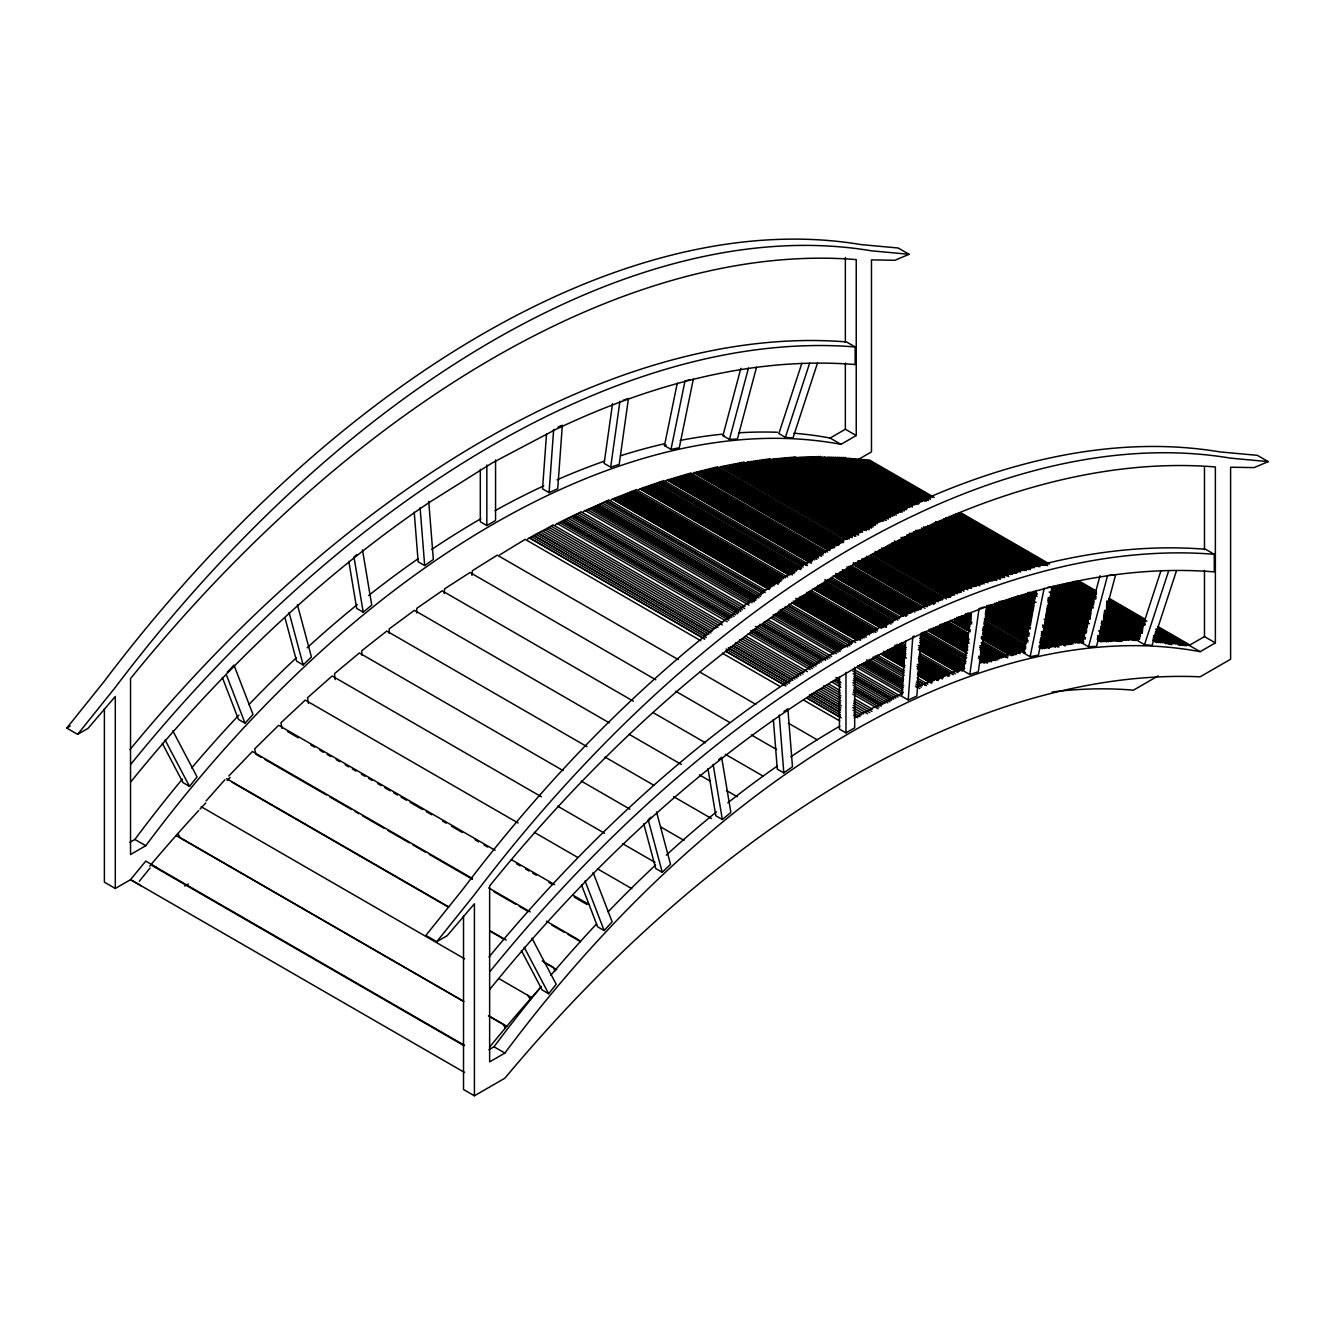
<?xml version="1.0" encoding="UTF-8"?>
<svg xmlns="http://www.w3.org/2000/svg" width="1335" height="1335" viewBox="0 0 1335 1335"><rect width="100%" height="100%" fill="white"/><g stroke="black" fill="none" stroke-linecap="round" stroke-linejoin="round"><path stroke-width="1.5" d="M546.532 433.792L542.544 488.877L549.069 492.648L557.73 488.727L562.335 425.264L558.013 427.1M549.069 492.648L553.658 429.403M905.664 641.134L901.659 696.219L908.201 699.991L916.845 696.069L921.434 632.907M908.201 699.991L912.79 636.745L914.175 636.011M612.531 403.671L604.138 463.395L610.679 467.167L619.19 464.413L628.435 398.514L623.328 400.166M610.679 467.167L619.924 401.268M971.363 613.082L963.269 670.737L969.794 674.509L978.305 671.755L987.566 605.856M969.794 674.509L979.056 608.61L984.162 606.958M693.349 379.023L679.281 447.792L671.004 449.378L664.48 445.606L677.279 383.112M671.004 449.378L685.039 380.825M1052.481 586.365L1038.413 655.135L1030.136 656.72L1023.611 652.948L1036.394 590.454M1030.136 656.72L1044.17 588.168M224.948 779.69L206.091 800.95M756.528 367.259L737.404 438.998L729.444 439.415L722.919 435.644L740.875 368.293M729.444 439.415L748.468 368.093M1115.659 574.601L1096.519 646.34L1088.576 646.757L1082.051 642.986L1100.007 575.635M1088.576 646.757L1107.599 575.435M817.42 363.287L792.94 438.047L785.38 437.313L778.856 433.558L801.851 363.287M785.38 437.313L809.661 363.153M1176.535 570.629L1152.055 645.389L1144.512 644.655L1137.971 640.883L1160.983 570.629M1144.512 644.655L1168.793 570.496M499.724 554.893L525.172 539.34L700.792 640.733M527.625 539.223L529.161 537.655L704.129 638.664M531.964 536.904L533.516 535.318L706.682 635.293M536.32 534.584L537.871 532.999L711.021 632.974M540.675 532.248L542.21 530.679L713.574 629.603M542.844 531.096L544.396 529.511L715.744 628.435M545.014 529.928L546.566 528.343L717.93 627.283M547.2 528.76L548.735 527.192L718.914 625.498M549.369 527.609L550.921 526.023L722.268 624.947M551.539 526.441L553.091 524.855L722.635 622.744M555.477 524.889L557.045 523.37L727.208 621.726M557.646 523.837L559.215 522.302L728.777 620.191M559.816 522.769L561.384 521.251L729.144 618.105M566.324 519.599L567.909 518.063L735.652 614.918M568.51 518.531L570.078 517.012L737.821 613.866M570.679 517.479L572.248 515.961L738.188 611.764M577.187 514.292L578.756 512.773L744.696 608.576M579.357 513.241L580.925 511.722L745.063 606.49M583.261 511.889L584.847 510.421L748.985 605.189M585.431 510.938L587.016 509.469L749.352 603.203M587.584 509.97L589.169 508.518L752.089 602.752M589.753 509.019L591.338 507.567L753.674 601.284M600.55 504.246L602.152 502.794L761.451 594.943M602.719 503.295L604.304 501.843L763.036 593.474M604.872 502.344L606.474 500.892L765.205 592.523M610.913 500.241L612.515 498.839L769.444 589.436M638.397 489.978L640.016 488.643L789.736 575.068M657.604 483.32L659.223 481.985L803.52 565.306M139.324 881.234L150.137 867.95M665.664 481.101L667.3 479.832L811.597 563.153M162.286 743.278L182.995 782.61L189.52 786.382L197.079 776.937L172.799 730.812M521.418 950.62L542.127 989.953L548.652 993.724L556.211 984.279L531.914 938.155M104.397 708.752L104.397 882.168L115.294 888.459L115.294 696.453L88.077 728.326L77.63 734.35L66.75 728.076L104.397 681.117A985.58 569.027 -60 0 1 860.591 244.539L898.238 248.01L909.118 254.301L894.934 260.275L871.471 259.874L871.471 451.881L857.921 459.691M77.63 734.35L115.294 687.392A985.58 569.027 -60 0 1 871.471 250.813L909.118 254.301M1268.25 461.643L1257.37 455.352L1219.706 451.881A985.58 569.027 -60 0 0 463.529 888.442L425.882 935.418L436.762 941.692L474.409 894.734A985.58 569.027 -60 0 1 1230.603 458.155L1268.25 461.643L1254.066 467.6L1230.603 467.217L1230.603 659.223L1200.132 676.812A1038.029 599.315 -60 0 0 504.88 1078.196L474.409 1095.801L463.529 1089.51L463.529 916.094M692.665 473.625L694.3 472.44L829.586 550.537M719.365 467.584L721.017 466.466L847.274 539.357M733.833 464.73L735.485 463.612L858.138 534.434M222.328 677.462L238.514 719.465L245.039 723.236L252.999 714.475L233.975 665.114L227.25 672.173M581.459 884.805L597.646 926.807L604.171 930.578L612.131 921.817L593.107 872.456M745.714 462.978L747.366 461.927L866.415 530.663M749.786 462.377L751.438 461.326L868.684 529.027M228.769 776.036L252.432 751.488L472.49 878.53M771.68 459.791L773.332 458.823L881.551 521.301M773.683 459.607L775.335 458.639L883.57 521.117M789.736 458.139L791.388 457.171L892.397 515.494M797.195 458.055L798.864 457.171L896.269 513.408M285.139 618.389L296.604 661.175L303.145 664.947L311.422 656.987L297.388 604.638M643.754 823.778L655.735 868.518L662.26 872.289L670.537 864.329L656.52 811.964M822.26 457.772L823.912 456.954L910.487 506.95M835.793 458.072L837.445 457.254L918.614 504.113M837.712 458.105L839.365 457.288L918.73 503.111M841.584 458.189L843.236 457.371L920.8 502.16M650.963 817.17L648.193 819.773L662.26 872.289M846.807 458.923L848.459 458.189L922.402 500.892M852.481 459.39L854.116 458.656L926.607 500.308M854.367 459.54L856.019 458.806L928.492 500.475M348.819 561.367L356.695 608.41L363.22 612.181L371.747 605.122L362.486 549.886M707.951 768.71L715.827 815.752L722.352 819.523L730.862 812.464L721.618 757.229L718.781 759.582M356.812 554.609L353.975 556.962L363.22 612.181M414.217 512.173L418.155 561.768L424.68 565.539L433.341 559.465L428.735 501.459M773.349 719.515L777.287 769.11L783.812 772.882L792.473 766.791L787.867 708.802M783.962 711.555L787.133 709.252M480.316 469.303L480.316 521.768L486.841 525.539L495.552 520.517L495.552 459.974M839.448 676.645L839.448 729.11L845.973 732.882L854.684 727.859L854.684 667.316M66.75 728.076L70.238 726.056M129.795 842.385L134.868 839.448A889.577 513.608 -60 0 1 182.344 779.089M793.924 433.224A889.577 513.608 -60 0 1 830.12 438.047L845.355 429.253L856.236 435.544L856.236 259.607A1035.409 597.796 -60 0 0 130.53 678.597L130.53 854.517L145.765 845.722A889.577 513.608 -60 0 1 841 444.338L856.236 435.544M115.294 888.459L130.53 879.665L145.765 861.108L156.646 867.4M184.714 886.056L188.318 883.987M436.762 941.692L447.208 935.668L474.409 903.795L474.409 1095.801M488.927 1049.71L494 1046.79A889.577 513.608 -60 0 1 541.459 986.415M1153.056 640.566A889.577 513.608 -60 0 1 1189.235 645.389L1204.47 636.595L1215.367 642.886L1215.367 466.95A1035.409 597.796 -60 0 0 489.645 885.939L489.645 1061.859L504.88 1053.065A889.577 513.608 -60 0 1 1200.132 651.68L1215.367 642.886M1158.196 675.877L1133.432 690.178A858.989 495.936 -60 0 0 1052.08 692.014M558.681 427.117L562.302 425.565M664.48 445.606L666.198 445.122M1023.611 652.948L1025.33 652.448M686.707 380.475L690.028 379.741M1047.491 587.45L1050.829 586.733M722.919 435.644L724.021 435.46M1082.051 642.986L1083.152 642.803M1109.602 575.235L1113.64 574.818M825.08 456.987L912.422 506.983M864.713 459.524L930.395 497.071M866.599 459.674L932.297 497.237M141.393 885.939L130.53 879.665L464.547 1072.472M130.747 781.909A1035.409 597.796 -60 0 1 429.102 502.544L492.281 462.895L555.477 429.57A1035.409 597.796 -60 0 1 855.151 364.538L855.151 346.95L846.44 341.927A1035.409 597.796 -60 0 0 129.912 749.653M489.878 989.252A1035.409 597.796 -60 0 1 1214.266 571.881L1214.266 554.292L1205.572 549.269A1035.409 597.796 -60 0 0 489.044 956.978M934.183 497.388L869.252 459.891L867.6 460.625L928.926 496.036M961.233 513.007L1049.627 564.038M1078.48 580.692L1096.519 591.105M1109.151 598.397L1145.213 619.223M1157.846 626.515L1190.319 645.256M830.12 438.047L841 444.338M1189.235 645.389L1200.132 651.68M959.348 512.857L1047.725 563.887M1080.199 582.627L1096.435 591.989M1109.051 599.281L1146.932 621.159M1157.762 627.4L1188.417 645.105M959.598 513.741L972.214 521.034M975.818 523.12L979.439 525.189M984.846 528.326L988.451 530.395M992.055 532.481L995.66 534.567M1001.083 537.688L1020.925 549.152M1026.331 552.273L1046.173 563.72M1078.647 582.477L1093.065 590.804M1114.708 603.303L1127.341 610.596M1130.945 612.665L1136.352 615.802M1139.973 617.871L1143.578 619.957M1165.221 632.456L1177.837 639.749M1181.458 641.835L1185.063 643.921M959.264 513.741L1047.641 564.772M1076.511 581.426L1096.352 592.89M1108.968 600.166L1145.046 621.009M1157.679 628.284L1186.531 644.955M867.516 461.51L928.843 496.92M961.3 515.66L977.537 525.039M981.142 527.125L984.763 529.211M990.169 532.331L993.774 534.417M997.378 536.503L1000.983 538.572M1006.406 541.71L1019.022 548.985M1022.643 551.071L1026.248 553.157M1031.655 556.278L1044.287 563.57M1078.547 583.362L1096.586 593.775M1109.218 601.067L1114.625 604.188M1120.032 607.308L1132.664 614.601M1136.269 616.687L1141.675 619.807M1161.517 631.255L1165.138 633.341M1170.545 636.461L1183.177 643.754M863.578 459.424L930.311 497.955M957.379 513.574L1047.558 565.656M1074.608 581.276L1096.252 593.775M1108.884 601.067L1144.963 621.893M1157.595 629.169L1186.448 645.84M863.812 460.325L867.433 462.394M872.84 465.531L930.562 498.856M961.217 516.562L982.86 529.044M986.482 531.13L999.097 538.422M1002.702 540.508L1006.323 542.594M1011.73 545.715L1015.334 547.801M1020.741 550.921L1024.346 553.007M1027.967 555.093L1031.571 557.162M1036.978 560.299L1044.187 564.455M1076.661 583.195L1085.689 588.418M1089.293 590.487L1094.7 593.624M1109.135 601.952L1137.987 618.606M1156.027 629.019L1163.236 633.19M1166.857 635.276L1170.461 637.362M1175.868 640.483L1183.077 644.638M861.692 459.273L930.228 498.856M957.278 514.476L1045.672 565.489M1074.525 582.16L1096.168 594.659M1106.999 600.9L1144.879 622.777M1157.495 630.07L1184.562 645.689M861.926 460.158L865.531 462.244M869.135 464.33L872.756 466.416M878.163 469.536L928.659 498.689M955.726 514.309L979.172 527.859M982.777 529.945L988.184 533.065M991.805 535.151L1004.421 542.427M1008.025 544.513L1011.646 546.599M1017.053 549.72L1020.658 551.806M1026.064 554.926L1029.685 557.012M1033.29 559.098L1036.895 561.184M1076.577 584.096L1094.617 594.509M1107.232 601.785L1143.311 622.627M1155.943 629.903L1168.559 637.195M1172.18 639.281L1175.785 641.367M859.79 459.123L928.342 498.689M955.393 514.309L1043.77 565.339M1072.639 582.01L1094.283 594.509M1106.915 601.785L1144.796 623.662M1157.412 630.954L1182.66 645.523M867.249 464.18L870.854 466.265M874.475 468.335L878.08 470.421M883.486 473.541L924.971 497.504M955.643 515.21L984.496 531.864M988.1 533.95L993.524 537.07M997.128 539.156L1009.744 546.449M1013.365 548.535L1016.97 550.604M1022.376 553.741L1025.981 555.811M1031.388 558.948L1035.009 561.017M1038.613 563.103L1042.218 565.189M1072.889 582.894L1092.731 594.342M1107.149 602.686L1145.029 624.546M1157.662 631.839L1173.899 641.217M1177.503 643.286L1181.108 645.372M857.904 458.973L928.259 499.574M955.309 515.193L1041.884 565.189M1072.556 582.894L1096.002 596.428M1106.815 602.686L1144.696 624.546M1157.328 631.839L1180.774 645.372M953.424 515.043L1040.332 565.039M1070.653 582.744L1095.918 597.312M1106.732 603.57L1144.612 625.431M1155.442 631.689L1179.222 645.222M953.323 515.927L1039.915 565.923M1070.57 583.629L1095.835 598.197M1106.648 604.455L1142.727 625.281M1155.359 632.573L1175.518 644.021M926.19 501.192L852.231 458.506L850.595 459.24L872.239 471.739M951.772 515.777L1039.832 566.808M1068.684 583.462L1095.735 599.081M1106.565 605.339L1142.643 626.165M1155.259 633.457L1173.298 643.87M924.621 501.042L850.345 458.339L848.693 459.073L852.297 461.159M951.354 516.662L1038.263 566.657M1066.798 583.312L1093.849 598.931M1106.481 606.223L1142.877 627.049M1155.176 634.342L1171.746 643.72M875.843 473.808L879.448 475.894M884.855 479.015L897.487 486.307M901.092 488.393L904.696 490.479M910.103 493.6L913.724 495.686M917.329 497.771L922.735 500.892M951.605 517.546L1036.377 566.491M1074.258 588.368L1077.862 590.454M1081.467 592.54L1085.071 594.609M1108.517 608.159L1142.793 627.934M1155.426 635.226L1171.663 644.605M949.469 516.511L1036.043 566.491M1066.715 584.196L1093.765 599.815M1106.398 607.108L1142.46 627.934M1155.092 635.226L1171.329 644.605M855.919 463.245L877.562 475.744M881.167 477.83L902.81 490.329M906.415 492.398L910.019 494.484M915.443 497.605L919.047 499.69M956.928 521.568L1032.673 565.306M1070.553 587.166L1074.174 589.252M1079.581 592.373L1083.186 594.459M1086.79 596.545L1090.395 598.631M1112.038 611.13L1115.659 613.199M1121.066 616.336L1140.908 627.784M1155.342 636.111L1169.76 644.455M920.916 501.159L845.172 457.421L843.52 458.239L866.966 471.772M949.786 517.813L1034.558 566.758M1065.23 584.463L1094.083 601.134M1106.715 608.426L1142.793 629.252M1153.607 635.493L1168.042 643.82M947.85 517.78L1034.425 567.759M1063.294 584.43L1093.949 602.135M1106.582 609.428L1142.66 630.254M1153.473 636.495L1166.106 643.787M870.57 473.858L892.214 486.357M895.818 488.426L917.462 500.925M948.134 518.631L1032.906 567.575M1065.38 586.315L1072.589 590.487M1076.194 592.573L1081.617 595.694M1085.222 597.78L1088.826 599.866M1110.47 612.364L1139.322 629.019M1153.757 637.346L1162.785 642.552M918.864 502.11L841.3 457.338L839.648 458.155L846.857 462.311M945.914 517.73L1032.506 567.725M1061.358 584.38L1093.832 603.136M1106.448 610.412L1142.526 631.255M1153.357 637.496L1162.368 642.702M843.386 459.223L848.793 462.361M852.398 464.43L919.147 502.961M948 519.632L964.237 529.01M967.842 531.08L971.446 533.166M976.87 536.286L989.485 543.579M993.09 545.665L1030.97 567.542M1061.642 585.247L1092.297 602.936M1106.732 611.28L1119.364 618.556M1122.969 620.642L1128.375 623.779M1131.98 625.848L1135.601 627.934M1157.245 640.433L1160.849 642.519M945.797 518.731L1030.57 567.675M1061.225 585.381L1093.699 604.121M1104.529 610.379L1142.41 632.239M1153.223 638.497L1160.432 642.652M850.478 464.396L854.083 466.482M859.49 469.603L872.122 476.895M875.727 478.981L879.331 481.051M884.738 484.188L917.212 502.928M947.867 520.633L985.747 542.494M989.368 544.58L1011.012 557.079M1014.617 559.165L1018.221 561.251M1023.628 564.371L1030.854 568.543M1063.311 587.283L1092.18 603.937M1104.796 611.23L1140.874 632.056M943.862 518.698L1030.436 568.677M1059.306 585.347L1093.565 605.122M1104.395 611.38L1142.276 633.241M1153.09 639.498L1158.513 642.619M839.515 459.14L868.384 475.811M871.989 477.897L893.632 490.396M897.237 492.465L900.841 494.551M906.265 497.671L917.078 503.929M945.948 520.583L1028.918 568.493M1061.375 587.233L1083.035 599.732M1086.64 601.818L1090.244 603.904M1111.888 616.403L1140.741 633.057M916.678 504.063L835.51 457.204L833.858 458.022L848.276 466.349M943.728 519.699L1030.32 569.678M1057.37 585.297L1091.646 605.089M1104.262 612.381L1140.34 633.207M1152.973 640.5L1156.577 642.569M839.398 460.141L915.142 503.879M944.012 520.55L965.656 533.049M969.26 535.135L972.865 537.204M978.288 540.341L1014.35 561.167M1017.971 563.236L1026.982 568.443M1059.456 587.2L1091.913 605.94M1108.15 615.318L1129.794 627.817M1133.398 629.886L1137.019 631.972M914.742 504.029L833.574 457.171L831.922 457.972L895.051 494.434M943.611 520.683L1028.384 569.644M1057.237 586.299L1093.315 607.125M1104.145 613.382L1140.207 634.208M851.897 468.435L855.501 470.521M860.908 473.641L880.75 485.106M886.156 488.226L913.223 503.846M945.681 522.586L987.166 546.532M990.787 548.618L1012.431 561.117M1016.035 563.203L1019.64 565.289M1059.322 588.201L1091.796 606.941M1106.214 615.268L1140.491 635.059M914.609 505.03L831.638 457.121L829.986 457.938L835.393 461.059M941.676 520.65L1026.448 569.594M1055.301 586.249L1093.181 608.126M1104.012 614.367L1140.09 635.21M898.655 496.503L904.079 499.64M907.683 501.71L911.288 503.796M941.943 521.501L1024.93 569.411M1055.584 587.116L1059.189 589.202M1062.81 591.271L1066.415 593.357M1071.821 596.478L1084.454 603.77M1088.058 605.856L1091.663 607.942M1106.098 616.269L1140.357 636.061M912.689 504.98L829.702 457.087L828.05 457.888L833.474 461.026M939.74 520.6L1026.315 570.596M1053.382 586.215L1091.262 608.076M1103.878 615.368L1139.957 636.194M840.816 464.18L911.154 504.797M940.024 521.468L950.837 527.709M954.442 529.795L967.074 537.087M970.678 539.173L974.283 541.242M979.706 544.38L999.548 555.827M1004.955 558.948L1024.796 570.412M1053.649 587.066L1089.727 607.892M1109.569 619.357L1131.212 631.856M1134.817 633.925L1138.438 636.011M912.556 505.982L827.783 457.037L826.131 457.855L905.497 503.679M939.606 521.601L1024.396 570.546M1053.248 587.216L1091.129 609.077M1103.761 616.37L1139.823 637.195M837.078 463.095L858.722 475.594M862.327 477.68L882.168 489.144M887.575 492.265L911.037 505.798M939.89 522.469L1013.849 565.156M1017.454 567.241L1022.86 570.362M1053.532 588.067L1091.413 609.945M1104.028 617.221L1138.304 637.012M937.687 521.568L1022.46 570.512M1051.312 587.166L1090.995 610.078M1103.628 617.371L1139.706 638.197M939.757 523.453L954.191 531.797M959.598 534.918L1020.925 570.329M1053.398 589.069L1060.607 593.241M1064.229 595.31L1069.635 598.447M1073.24 600.516L1085.872 607.809M1103.911 618.222L1118.329 626.566M1123.753 629.686L1136.369 636.979M935.752 521.518L1020.524 570.462M1051.196 588.168L1090.879 611.08M1103.494 618.372L1139.573 639.198M825.998 458.856L838.63 466.149M842.235 468.218L908.968 506.749M936.019 522.385L952.255 531.747M955.86 533.833L968.492 541.126M972.097 543.212L977.52 546.332M981.125 548.418L984.729 550.487M990.136 553.625L1000.966 559.866M1006.373 562.986L1019.005 570.279M1053.265 590.07L1089.343 610.896M1103.778 619.223L1116.41 626.515M1120.015 628.601L1132.631 635.894M908.918 507.417L820.541 456.386L818.872 457.288L907.266 508.301M935.985 523.036L1020.758 571.981M1051.413 589.686L1091.096 612.598M1103.728 619.891L1138.004 639.665M906.949 507.484L818.572 456.453L816.903 457.354L860.207 482.352M933.999 523.103L1018.789 572.048M1051.246 590.804L1090.929 613.716M1103.561 620.992L1136.035 639.749M939.74 527.058L959.581 538.506M964.988 541.626L1017.287 571.831M1053.365 592.657L1089.443 613.483M1103.878 621.826L1123.72 633.274M1129.126 636.394L1136.335 640.566M904.98 507.55L816.603 456.537L814.934 457.421L842.001 473.041M933.832 524.221L1016.819 572.131M1051.079 591.906L1090.762 614.818M1101.592 621.075L1134.049 639.815M863.812 484.421L905.297 508.385M935.952 526.09L1015.318 571.897M1053.198 593.775L1073.04 605.222M1076.644 607.308L1089.277 614.601M1101.909 621.893L1134.366 640.633M906.615 509.72L814.617 456.603L812.965 457.488L897.737 506.432M931.863 524.288L1016.653 573.232M1049.11 591.989L1090.595 615.936M1101.425 622.177L1132.08 639.882M847.408 476.161L905.13 509.486M932.18 525.106L973.666 549.069M977.27 551.155L1015.151 573.015M1051.229 593.841L1089.11 615.719M1101.742 623.011L1128.793 638.631M904.646 509.786L812.648 456.67L810.996 457.571L856.085 483.604M931.697 525.406L1014.683 573.299M1050.745 594.142L1090.428 617.054M1101.258 623.295L1130.111 639.949M935.618 528.31L1013.182 573.082M1051.062 594.959L1061.892 601.201M1065.497 603.286L1087.141 615.785M1101.575 624.112L1128.626 639.732M904.479 510.888L810.679 456.737L809.027 457.638L812.631 459.724M929.727 525.473L1012.698 573.383M1050.578 595.243L1090.261 618.155M1102.894 625.447L1128.142 640.032M859.707 485.673L902.994 510.671M931.847 527.342L1011.212 573.166M1050.895 596.061L1088.776 617.938M1101.408 625.231L1126.657 639.799M902.51 510.971L808.71 456.82L807.058 457.705L900.858 511.856M927.758 525.539L1012.531 574.484M1050.411 596.361L1090.094 619.273M1102.727 626.566L1126.173 640.099M818.038 462.844L901.025 510.738M928.075 526.374L944.312 535.736M947.917 537.821L976.769 554.476M982.193 557.613L1011.046 574.267M1050.728 597.179L1088.609 619.056M1101.241 626.332L1124.687 639.882M902.343 512.073L806.74 456.887L805.088 457.772L826.732 470.27M927.591 526.658L1010.562 574.567M1050.245 597.479L1088.125 619.34M1100.758 626.632L1124.203 640.166M929.711 528.527L1009.076 574.334M1050.562 598.297L1057.787 602.452M1061.392 604.538L1088.442 620.158M1101.075 627.45L1106.481 630.571M1110.086 632.656L1122.718 639.949M900.374 512.156L804.771 456.954L803.119 457.838L896.903 512.006M925.622 526.724L1008.592 574.634M1048.275 597.546L1087.958 620.458M1100.591 627.75L1122.234 640.233M830.337 472.356L898.889 511.922M927.742 528.593L981.859 559.832M985.464 561.918L1007.107 574.417M1050.395 599.398L1086.473 620.224M1100.908 628.568L1120.749 640.016M898.405 512.223L802.802 457.021L801.15 457.922L864.279 494.367M923.653 526.791L1008.426 575.735M1048.109 598.647L1087.791 621.559M1100.424 628.852L1122.067 641.351M923.97 527.625L940.207 536.987M943.812 539.073L1008.743 576.57M1050.228 600.516L1086.306 621.342M1100.741 629.669L1104.345 631.755M1107.95 633.841L1120.582 641.134M898.238 513.324L800.833 457.087L799.181 457.988L822.627 471.522M923.486 527.909L1006.457 575.819M1033.524 591.438L1037.128 593.524M1047.942 599.765L1089.427 623.712M1100.257 629.97L1120.098 641.417M867.884 496.453L896.736 513.107M923.803 528.727L1004.971 575.602M1050.061 601.634L1060.891 607.876M1066.298 610.996L1086.139 622.46M1100.574 630.788L1118.613 641.201M921.517 527.976L1004.487 575.886M1033.357 592.54L1036.961 594.626M1047.775 600.883L1087.458 623.795M1100.09 631.071L1118.129 641.484M826.231 473.608L846.073 485.072M849.677 487.142L892.965 512.139M923.636 529.845L984.963 565.256M990.37 568.376L1003.002 575.669M1049.894 602.736L1087.775 624.613M1098.605 630.854L1116.627 641.267M896.402 515.126L795.393 456.804L793.741 457.772L892.948 515.06M921.667 529.711L1004.638 577.604M1029.886 592.189L1037.095 596.361M1047.925 602.602L1087.608 625.514M1100.24 632.807L1114.658 641.134M894.4 515.31L793.39 456.987L791.738 457.955L892.748 516.278M919.648 529.895L1002.635 577.788M1027.883 592.373L1035.092 596.528M1049.527 604.872L1087.408 626.732M1100.023 634.025L1112.656 641.317M919.999 530.679L1001.167 577.538M1028.234 593.157L1033.64 596.278M1049.877 605.656L1085.956 626.482M1100.374 634.809L1111.204 641.067M917.646 530.078L1000.616 577.972M1027.683 593.591L1034.892 597.763M1047.524 605.055L1087.207 627.967M1099.823 635.243L1110.653 641.501M917.996 530.863L999.164 577.721M1028.033 594.375L1033.44 597.513M1047.875 605.84L1085.739 627.7M1100.173 636.044L1109.201 641.251M890.395 515.677L789.385 457.354L787.717 458.322L890.528 517.68M915.643 530.262L1000.416 579.206M1025.664 593.775L1034.692 598.981M1047.324 606.274L1085.188 628.151M1097.821 635.427L1108.651 641.684M791.538 459.19L890.745 516.461M917.796 532.081L998.964 578.939M1027.816 595.61L1033.24 598.731M1047.658 607.058L1083.736 627.884M1098.171 636.228L1107.182 641.434M890.195 516.895L787.366 457.538L785.714 458.506L886.724 516.829M915.443 531.48L996.611 578.339M1025.464 595.01L1034.491 600.216M1047.107 607.508L1086.79 630.404M1097.62 636.661L1106.632 641.868M915.793 532.264L996.961 579.123M1024.012 594.742L1033.04 599.949M1047.458 608.293L1083.536 629.119M1097.971 637.446L1105.18 641.618M888.175 517.079L785.364 457.721L783.712 458.689L859.473 502.427M913.44 531.664L996.411 579.574M1023.461 595.193L1036.093 602.469M1046.907 608.727L1086.59 631.639M1097.42 637.88L1102.827 641M915.593 533.483L996.761 580.358M1023.811 595.977L1032.823 601.184M1052.664 612.631L1083.336 630.337M1097.771 638.664L1103.177 641.801M887.975 518.314L783.361 457.905L781.709 458.873L884.521 518.23M913.223 532.882L994.408 579.757M1021.459 595.377L1034.091 602.652M1046.707 609.945L1086.39 632.857M1097.22 639.115L1100.824 641.184M863.078 504.513L888.326 519.098M913.574 533.666L994.742 580.541M1027.216 599.281L1032.622 602.402M1047.057 610.729L1084.938 632.606M1097.57 639.899L1101.175 641.985M885.973 518.497L781.359 458.089L779.69 459.056L824.796 485.089M911.221 533.065L992.389 579.941M1021.258 596.595L1033.874 603.887M1046.506 611.18L1084.387 633.04M913.374 534.901L990.937 579.674M1021.609 597.379L1032.422 603.637M1046.857 611.964L1084.738 633.825M885.772 519.716L779.356 458.272L777.688 459.24L882.302 519.649M909.218 533.249L992.189 581.159M1017.437 595.744L1033.674 605.105M1046.306 612.398L1084.187 634.275M828.401 487.175L886.123 520.5M911.371 535.085L988.935 579.857M1019.59 597.563L1034.024 605.89M1046.657 613.182L1084.537 635.059M883.77 519.899L777.337 458.456L775.685 459.424L882.101 520.867M909.018 534.484L990.186 581.342M1017.237 596.962L1033.474 606.34M1046.106 613.616L1083.987 635.493M911.171 536.303L988.734 581.092M1017.587 597.746L1033.824 607.125M1046.456 614.417L1084.337 636.278M907.016 534.667L988.184 581.526M1015.234 597.145L1033.273 607.558M1045.906 614.851L1085.589 637.763M909.168 536.486L954.258 562.519M957.862 564.605L986.732 581.276M1017.387 598.981L1033.624 608.343M1048.058 616.67L1084.12 637.513M906.815 535.886L987.983 582.744M1013.232 597.329L1033.073 608.777M1045.706 616.069L1085.388 638.981M775.485 460.658L880.099 521.051M908.968 537.721L986.515 582.494M1015.384 599.165L1033.423 609.578M1047.858 617.905L1083.92 638.731M879.815 522.202L769.794 458.673L768.126 459.724L876.361 522.202M905.063 536.77L984.429 582.594M1011.496 598.214L1033.14 610.712M1045.772 618.005L1083.636 639.882M877.779 522.486L767.758 458.973L766.09 460.008L876.127 523.537M903.027 537.07L984.195 583.929M1009.46 598.514L1032.906 612.047M1045.522 619.34L1083.403 641.217M905.213 538.856L980.975 582.594M1011.646 600.299L1031.488 611.764M1044.103 619.056L1083.786 641.968M877.546 523.837L765.706 459.257L764.054 460.308L874.091 523.837M900.991 537.371L982.159 584.229M1009.227 599.849L1032.673 613.382M1045.288 620.675L1083.169 642.552M903.178 539.156L980.741 583.946M1007.791 599.565L1031.254 613.099M1045.672 621.426L1083.553 643.303M875.51 524.121L763.67 459.557L762.018 460.608L873.858 525.172M902.56 539.74L980.124 584.53M1007.174 600.149L1032.439 614.734M1045.055 622.01L1081.133 642.853M901.142 539.457L978.705 584.229M1009.36 601.935L1031.021 614.434M1045.438 622.761L1079.715 642.552M875.276 525.456L761.634 459.857L759.982 460.909L871.805 525.473M900.524 540.041L979.89 585.865M1005.138 600.45L1032.205 616.069M1044.821 623.362L1079.097 643.136M900.908 540.792L978.472 585.564M1005.522 601.201L1028.968 614.734M1045.205 624.096L1077.679 642.853M873.24 525.756L759.598 460.158L757.946 461.192L871.571 526.808M898.488 540.341L976.052 585.114M1003.102 600.733L1031.972 617.404M1044.587 624.697L1075.259 642.402M898.872 541.092L976.436 585.865M1003.486 601.484L1030.537 617.104M1044.971 625.447L1075.643 643.136M873.007 527.091L757.562 460.442L755.91 461.493L871.338 528.143M898.255 541.676L975.818 586.449M1001.066 601.034L1031.738 618.739M1042.552 624.98L1073.223 642.686M898.639 542.427L972.581 585.114M1003.253 602.819L1030.303 618.439M1042.935 625.731L1071.788 642.402M870.954 527.392L755.527 460.742L753.858 461.793L869.302 528.443M894.417 540.925L973.782 586.749M999.031 601.334L1031.488 620.074M1044.12 627.367L1072.99 644.021M896.603 542.728L972.347 586.466M1001.217 603.12L1030.069 619.79M1042.702 627.066L1071.554 643.737M868.918 527.692L753.474 461.042L751.822 462.077L869.068 529.778M894.183 542.26L971.73 587.05M998.797 602.669L1031.254 621.409M1043.887 628.702L1070.937 644.321M896.369 544.063L970.311 586.749M1000.983 604.455L1029.836 621.125M1044.27 629.452L1069.519 644.037M892.13 542.561L971.496 588.385M996.761 602.969L1031.021 622.744M1043.653 630.037L1068.901 644.621M894.316 544.346L970.078 588.084M997.145 603.72L1029.602 622.46M1044.037 630.788L1067.483 644.321M866.649 529.327L749.402 461.626L747.75 462.678L864.997 530.362M891.897 543.896L967.658 587.634M994.709 603.253L1030.787 624.079M1043.419 631.372L1066.865 644.922M751.588 463.429L865.23 529.027M894.083 545.698L968.042 588.385M995.092 604.004L1029.368 623.795M1043.803 632.122L1065.447 644.621M889.861 544.196L967.424 588.969M994.475 604.588L1030.553 625.431M1041.383 631.672L1064.829 645.205M890.245 544.947L967.808 589.72M994.859 605.339L1029.135 625.13M1041.767 632.423L1065.213 645.956M862.794 530.713L743.745 461.977L742.093 463.095L861.142 531.831M888.059 545.297L963.803 589.035M990.87 604.655L1030.553 627.567M1041.367 633.808L1061.208 645.272M862.543 532.164L741.693 462.394L740.041 463.512L859.089 532.248M887.792 546.749L963.553 590.487M988.801 605.055L1030.286 629.019M1041.116 635.26L1059.139 645.673M886.407 546.415L963.97 591.188M991.021 606.808L1027.099 627.634M1041.517 635.977L1057.754 645.339M860.474 532.565L739.623 462.794L737.971 463.912L858.822 533.683M885.722 547.15L961.484 590.888M986.732 605.473L1028.217 629.419M1042.652 637.746L1058.889 647.125M887.942 548.902L960.099 590.554M988.951 607.225L1025.03 628.051M1041.267 637.429L1057.487 646.791M858.405 532.982L737.554 463.212L735.902 464.33L858.555 535.135M883.653 547.55L961.217 592.339M986.465 606.924L1027.95 630.871M1040.582 638.163L1055.017 646.49M884.07 548.268L959.832 592.006M986.882 607.625L1026.565 630.537M1041 638.864L1055.434 647.208M881.584 547.967L959.147 592.74M986.198 608.36L1029.502 633.357M1040.315 639.615L1052.948 646.891M883.803 549.72L957.762 592.423M986.615 609.077L1026.298 631.989M1040.733 640.316L1051.563 646.574M856.069 534.834L733.416 464.013L731.764 465.147L854.417 535.952M881.317 549.419L957.078 593.157M985.948 609.811L1029.235 634.809M1040.048 641.05L1050.879 647.308M735.635 465.781L854.684 534.501M883.536 551.171L957.495 593.858M986.365 610.529L1027.85 634.475M1040.466 641.768L1049.494 646.974M855.802 536.286L731.346 464.43L729.694 465.548L852.347 536.37M879.248 549.82L955.009 593.558M985.681 611.263L1028.968 636.261M1039.798 642.502L1048.809 647.709M879.665 550.537L953.624 593.224M986.098 611.981L1027.583 635.927M1040.199 643.22L1049.227 648.426M851.93 535.652L729.277 464.83L727.625 465.948L852.08 537.805M878.997 551.272L954.742 595.01M985.414 612.715L1026.899 636.661M1041.333 644.989L1046.74 648.126M879.415 551.989L953.357 594.676M985.831 613.433L1025.514 636.328M1041.751 645.706L1045.355 647.792M851.68 537.104L727.208 465.248L725.556 466.366L848.209 537.171M876.928 551.672L952.689 595.41M985.147 614.167L1026.632 638.113M1039.264 645.406L1044.671 648.526M875.543 551.355L951.288 595.093M985.564 614.868L1027.049 638.831M1039.681 646.123L1043.286 648.193M849.611 537.504L725.139 465.648L723.487 466.766L847.959 538.622M874.859 552.089L950.62 595.827M986.698 616.653L1028.184 640.6M1038.997 646.858L1042.602 648.943M877.078 553.841L951.037 596.545M985.297 616.319L1026.782 640.283M849.344 538.956L723.086 466.065L721.434 467.183L845.889 539.04M874.592 553.541L950.353 597.279M986.432 618.105L1027.917 642.052M876.811 555.293L948.968 596.945M986.849 618.806L1026.532 641.718M872.523 553.942L948.284 597.68M984.362 618.505L1025.847 642.469M872.94 554.659L946.899 597.346M984.779 619.223L1026.265 643.17M843.587 539.624L717.329 466.733L715.677 467.917L843.753 541.86M870.654 555.243L946.398 598.981M984.279 620.858L1025.764 644.805M843.303 541.192L715.243 467.25L713.591 468.435L841.651 542.377M870.353 556.812L942.51 598.464M967.758 613.049L971.363 615.135M983.995 622.41L1025.48 646.374M870.804 557.479L942.961 599.131M984.446 623.095L1025.931 647.041M843.019 542.744L713.14 467.767L711.505 468.969L839.565 542.894M866.465 556.294L942.226 600.032M965.672 613.566L971.079 616.687M983.711 623.979L1025.197 647.926M866.916 556.962L940.858 599.665M985.964 625.698L1025.647 648.61M840.917 543.262L711.054 468.285L709.402 469.486L839.281 544.463M866.165 557.846L940.124 600.55M965.372 615.118L970.795 618.255M985.213 626.582L1024.896 649.494M866.615 558.514L938.772 600.183M965.822 615.802L971.246 618.923M983.862 626.215L1023.544 649.127M838.831 543.796L708.952 468.802L707.316 470.003L837.178 544.98M864.079 558.364L938.038 601.067M963.286 615.635L970.495 619.807M983.127 627.1L1024.612 651.046M864.529 559.048L938.488 601.735M963.736 616.319L970.946 620.475M985.38 628.818L1023.261 650.679M838.53 545.347L706.866 469.319L705.214 470.521L835.093 545.498M861.993 558.881L935.935 601.584M961.2 616.169L972.014 622.41M982.844 628.652L1024.329 652.615M862.427 559.565L934.583 601.217M963.453 617.871L968.86 621.009M983.294 629.336L1022.977 652.248M836.444 545.865L704.763 469.853L703.128 471.038L834.792 547.066M861.692 560.45L935.651 603.136M959.097 616.687L971.73 623.979M982.543 630.22L1020.424 652.081M863.945 562.168L934.3 602.769M959.548 617.354L970.378 623.595M982.994 630.888L1019.072 651.714M834.358 546.382L702.677 470.371L701.025 471.555L832.706 547.584M859.606 560.967L933.566 603.67M957.011 617.204L969.627 624.496M984.062 632.823L1020.14 653.649M858.255 560.6L933.999 604.338M959.264 618.906L968.275 624.129M982.71 632.456L1018.789 653.282M834.058 547.951L700.591 470.888L698.939 472.073L830.62 548.101M857.504 561.484L931.463 604.188M956.711 618.756L969.343 626.048M983.778 634.375L1016.235 653.132M859.757 563.203L930.111 603.82M957.162 619.44L969.794 626.716M982.427 634.008L1016.686 653.8M831.972 548.468L698.489 471.405L696.853 472.59L830.32 549.653M857.22 563.036L929.377 604.705M954.625 619.273L969.06 627.617M983.478 635.944L1015.952 654.684M855.868 562.669L929.828 605.372M955.076 619.957L969.51 628.284M983.928 636.611L1014.6 654.317M829.869 548.985L696.403 471.923L694.751 473.107L828.234 550.17M853.332 562.519L927.274 605.222M954.341 620.842L970.562 630.22M981.392 636.461L1013.866 655.201M855.585 564.238L927.725 605.89M954.792 621.509L969.21 629.836M981.842 637.129L1012.497 654.834M853.032 564.088L926.991 606.774M950.437 620.324L970.278 631.772M981.108 638.013L1011.763 655.719M855.284 565.79L925.639 606.407M950.887 620.992L967.124 630.37M981.559 638.697L1008.609 654.317M827.65 552.056L690.562 472.907L688.927 474.175L824.212 552.273M851.096 565.589L925.055 608.293M948.501 621.826L968.342 633.291M982.777 641.618L1008.025 656.203M825.531 552.69L688.443 473.541L686.807 474.809L822.093 552.907M848.977 566.224L921.133 607.876M946.381 622.46L968.025 634.959M982.46 643.286L1007.708 657.871M849.461 566.858L921.617 608.51M946.865 623.095L966.707 634.542M981.142 642.886L1006.39 657.454M823.411 553.324L686.323 474.175L684.688 475.427L821.776 554.576M846.857 566.858L920.816 609.544M944.262 623.095L967.708 636.628M982.143 644.955L1003.786 657.454M849.143 568.526L919.498 609.144M946.548 624.763L968.192 637.262M982.627 645.589L1002.468 657.054M823.111 554.993L684.221 474.793L682.586 476.061L821.476 556.244M846.557 568.526L918.697 610.178M942.16 623.712L969.21 639.348M980.023 645.589L1001.684 658.088M847.041 569.161L917.379 609.778M944.429 625.397L967.892 638.931M982.31 647.258L1000.349 657.671M820.992 555.61L682.102 475.427L680.466 476.695L817.554 555.844M846.24 570.195L916.594 610.813M940.04 624.346L968.893 641.017M979.723 647.258L999.565 658.722M846.724 570.829L915.259 610.395M942.326 626.015L967.575 640.6M980.207 647.892L998.23 658.305M818.872 556.244L679.982 476.061L678.347 477.329L817.237 557.513M842.318 569.778L914.475 611.447M939.723 626.015L968.593 642.686M981.208 649.978L997.445 659.34M842.802 570.412L914.959 612.064M940.207 626.649L969.06 643.32M979.89 649.561L997.929 659.974M818.555 557.913L677.863 476.695L676.228 477.947L816.92 559.181M842.018 571.447L912.356 612.064M937.604 626.649L966.473 643.303M980.908 651.647L995.326 659.974M842.485 572.081L911.037 611.664M938.088 627.283L966.957 643.937M981.375 652.281L995.81 660.608M816.453 558.547L675.76 477.313L674.125 478.581L814.817 559.816M839.899 572.081L910.236 612.698M935.501 627.283L967.958 646.023M980.591 653.316L993.207 660.608M842.185 573.766L910.72 613.332M935.968 627.917L966.64 645.606M981.075 653.95L991.888 660.191M814.333 559.181L673.641 477.947L672.006 479.215L812.698 560.433M839.582 573.75L908.134 613.332M933.382 627.901L967.658 647.692M980.274 654.984L991.104 661.226M838.263 573.349L906.799 612.915M935.668 629.586L966.323 647.291M980.758 655.618L991.588 661.86M812.214 559.799L671.522 478.581L669.886 479.832L810.579 561.067M835.66 573.349L907.817 615.001M931.263 628.535L967.341 649.361M979.973 656.653L988.985 661.86M837.946 575.018L906.498 614.584M931.747 629.169L967.825 649.995M978.638 656.253L987.666 661.459M811.897 561.468L669.402 479.198L667.767 480.466L810.278 562.736M835.36 575.018L905.697 615.635M929.143 629.169L967.024 651.029M979.656 658.322L986.865 662.494M835.827 575.652L906.181 616.253M931.429 630.838L965.706 650.629M978.338 657.921L987.349 663.128M833.24 575.635L903.578 616.253M928.843 630.838L966.724 652.698M979.339 659.991L984.746 663.128M835.526 577.321L902.26 615.852M929.31 631.472L967.191 653.332M979.823 660.625L983.428 662.711M807.792 563.821L663.495 480.517L661.876 481.852L806.173 565.156M831.238 577.371L899.79 616.937M925.038 631.522L966.523 655.468M807.458 565.606L661.359 481.251L659.74 482.586L802.235 564.855M830.904 579.14L899.456 618.722M922.902 632.256L966.19 657.254M833.224 580.775L898.155 618.272M925.222 633.891L966.707 657.838M828.785 579.891L897.32 619.457M922.568 634.042L965.856 659.023M827.483 579.44L897.838 620.041M921.284 633.591L964.571 658.572M803.186 567.091L657.087 482.736L655.468 484.054L801.567 568.41M824.846 579.574L895.184 620.191M920.432 634.776L966.039 661.392M801.067 567.826L654.951 483.47L653.332 484.805L799.431 569.161M824.513 581.359L893.048 620.925M920.115 636.561L965.205 662.594M825.013 581.96L893.566 621.526M920.616 637.145L965.722 663.178M800.733 569.594L652.815 484.205L651.196 485.539L797.312 569.895M824.179 583.145L892.715 622.711M919.782 638.33L964.871 664.363M826.498 584.78L891.43 622.26M920.282 638.931L963.586 663.912M796.795 569.294L650.679 484.939L649.06 486.274L795.176 570.629M822.043 583.879L890.595 623.445M921.25 641.15L964.538 666.148M822.56 584.463L891.096 624.046M919.965 640.7L963.253 665.698M796.461 571.08L648.56 485.69L646.924 487.008L794.842 572.415M819.907 584.613L888.459 624.196M920.916 642.936L964.204 667.934M820.424 585.214L887.158 623.745M919.631 642.485L964.721 668.518M794.325 571.814L646.424 486.424L644.805 487.759L792.706 573.149M817.771 585.364L886.323 624.93M920.583 644.722L963.887 669.703M818.288 585.948L886.824 625.514M921.1 645.306L962.585 669.252M793.991 573.599L644.288 487.158L642.669 488.493L792.373 574.934M817.454 587.133L885.989 626.716M918.463 645.456L961.751 670.454M819.757 588.768L886.507 627.3M920.766 647.091L962.251 671.038M791.855 574.334L642.152 487.909L640.533 489.227L788.434 574.634M815.318 587.867L883.853 627.45M919.932 648.276L959.615 671.188M815.818 588.468L882.568 626.999M918.63 647.825L958.313 670.737M813.182 588.618L881.717 628.184M919.598 650.062L957.479 671.922M813.683 589.202L880.433 627.734M918.313 649.611L957.996 672.523M787.683 577.004L636.161 489.528L634.559 490.93L784.279 577.354M811.129 590.537L877.863 629.069M901.325 642.602L904.93 644.688M919.364 653.032L955.426 673.858M785.531 577.855L634.025 490.379L632.406 491.764L782.126 578.205M808.977 591.388L877.529 630.954M900.975 644.505L906.382 647.625M919.014 654.918L953.29 674.692M809.527 591.939L876.261 630.47M899.707 644.004L905.13 647.125M919.548 655.468L950.22 673.174M783.378 578.689L631.872 491.213L630.254 492.615L781.776 580.091M806.841 592.239L875.376 631.805M897.02 644.304L906.031 649.511M918.664 656.803L949.335 674.509M809.177 593.825L875.91 632.356M897.571 644.855L904.78 649.027M919.214 657.354L949.869 675.059M781.242 579.54L629.72 492.064L628.117 493.466L779.623 580.942M806.49 594.125L873.223 632.656M894.867 645.155L905.697 651.397M918.313 658.689L948.985 676.394M807.024 594.676L871.972 632.156M897.22 646.741L904.429 650.913M918.864 659.24L947.716 675.894M780.892 581.426L627.567 492.915L625.965 494.317L779.273 582.828M804.337 594.976L871.071 633.508M894.517 647.041L905.347 653.282M919.782 661.626L945.03 676.194M804.871 595.527L869.819 633.007M895.067 647.592L905.898 653.833M918.513 661.125L943.762 675.71M778.739 582.277L625.414 493.766L623.812 495.152L777.137 583.679M802.185 595.811L868.918 634.342M892.381 647.892L904.997 655.168M919.431 663.512L942.877 677.045M802.736 596.361L869.469 634.893M892.915 648.443L905.547 655.719M919.982 664.062L943.428 677.596M778.388 584.163L623.261 494.601L621.659 496.003L774.984 584.53M800.032 596.662L866.782 635.193M890.228 648.727L906.465 658.105M917.278 664.346L942.527 678.931M800.583 597.212L865.514 634.709M890.762 649.277L905.197 657.621M919.631 665.948L941.275 678.447M774.433 583.979L621.125 495.452L619.507 496.854L772.832 585.364M799.698 598.547L866.432 637.079M888.075 649.578L904.312 658.956M916.928 666.248L938.588 678.747M798.43 598.063L865.163 636.595M890.428 651.18L903.044 658.455M917.479 666.799L939.122 679.281M774.1 585.865L618.973 496.303L617.371 497.705L770.679 586.215M795.743 598.364L864.279 637.93M887.725 651.463L903.962 660.842M918.397 669.169L938.238 680.633M798.08 599.949L863.027 637.446M886.473 650.979L904.513 661.392M917.128 668.685L936.97 680.132M771.947 586.716L616.82 497.154L615.218 498.539L770.328 588.101M795.393 600.249L862.126 638.781M883.77 651.28L903.611 662.727M918.046 671.054L934.283 680.433M795.927 600.8L860.875 638.28M884.321 651.83L904.162 663.278M918.597 671.605L933.015 679.949M769.794 587.55L614.667 497.988L613.065 499.39L768.192 588.952M793.24 601.1L859.99 639.632M883.436 653.165L905.08 665.664M917.696 672.957L932.13 681.284M793.791 601.634L860.524 640.166M883.97 653.716L903.812 665.164M918.246 673.491L932.681 681.835M792.89 602.986L857.838 640.466M881.284 654.017L904.729 667.55M917.362 674.842L931.78 683.17M791.638 602.486L856.569 639.982M881.818 654.567L903.461 667.049M917.896 675.393L930.528 682.669M765.556 590.537L608.627 499.924L607.041 501.393L763.97 591.989M789.002 604.071L855.735 642.602M877.395 655.101L904.446 670.721M917.078 678.013L927.892 684.254M788.651 606.073L851.78 642.519M875.226 656.052L904.079 672.723M918.513 681.05L925.739 685.205M789.219 606.574L852.347 643.019M875.793 656.553L902.86 672.189M917.278 680.516L926.306 685.723M785.247 606.49L851.413 644.505M873.073 657.004L904.296 675.21M916.361 682.001L922.335 685.639M784.329 607.976L849.828 645.973M872.706 659.006L903.378 676.712M915.994 683.987L921.417 687.125M760.516 596.428L599.982 503.746L598.397 505.214L758.931 597.896M782.16 608.927L847.675 646.924M869.319 659.423L903.578 679.215M915.643 685.99L919.815 688.576M758.363 597.379L597.813 504.697L596.228 506.165L756.761 598.848M780.007 609.878L844.938 647.375M866.582 659.874L902.66 680.7M780.574 610.395L843.703 646.841M868.952 661.409L903.228 681.2M756.194 598.33L595.66 505.648L594.075 507.116L754.609 599.799M779.64 611.881L842.769 648.326M866.215 661.86L902.293 682.686M778.405 611.347L841.534 647.792M866.799 662.377L902.877 683.203M755.844 600.333L593.491 506.616L591.906 508.068L754.242 601.801M777.487 612.832L840.616 649.277M864.062 662.811L903.745 685.723M778.055 613.332L841.183 649.778M864.629 663.328L902.51 685.189M775.318 613.783L840.249 651.28M861.893 663.779L903.378 687.725M775.885 614.284L839.031 650.746M862.477 664.279L902.16 687.191M773.165 614.734L838.096 652.231M859.74 664.73L903.027 689.711M772.798 616.737L836.511 653.683M857.571 665.681L903.244 692.214M770.645 617.688L833.774 654.133M857.22 667.667L902.31 693.716M768.509 620.024L831.638 656.47M853.282 668.968L900.191 696.036M766.34 621.075L830.07 657.988M852.915 671.071L898.021 697.104M742.527 609.644L576.587 513.841L575.018 515.36L740.958 611.163M764.171 622.143L827.9 659.056M853.165 673.624L895.852 698.155M740.358 610.696L574.417 514.893L572.848 516.411L738.789 612.231M763.804 624.246L825.13 659.64M854 676.311L893.682 699.223M762.602 623.662L825.731 660.107M854.6 676.778L892.481 698.639M759.832 624.263L822.961 660.708M853.632 678.414L891.513 700.274M762.235 625.765L821.759 660.124M854.233 678.881L890.295 699.707M758.263 625.781L821.392 662.227M853.265 680.516L889.944 701.793M755.493 626.382L819.223 663.295M852.898 682.619L887.775 702.861M734.083 616.436L565.723 519.131L564.154 520.65L731.914 617.504M755.126 628.468L817.053 664.346M853.132 685.172L884.988 703.462M731.313 617.037L563.554 520.183L561.985 521.718L729.744 618.556M752.957 629.536L816.086 665.981M835.927 677.446L839.531 679.515M853.966 687.859L882.819 704.513M755.36 631.038L814.884 665.397M854.567 688.309L881.617 703.929M750.787 630.587L813.916 667.049M835.56 679.532L840.967 682.669M853.599 689.961L880.649 705.581M751.388 631.055L812.715 666.465M836.161 679.999L839.765 682.085M854.2 690.412L881.25 706.031M750.42 632.69L812.347 668.568M833.39 680.6L840.599 684.772M853.232 692.047L879.081 707.099M748.251 633.758L810.178 669.619M831.221 681.651L840.833 687.325M852.865 694.15L878.113 708.735M746.098 636.294L807.425 671.689M829.068 684.188L839.882 690.445M854.317 698.772L872.356 709.185M743.912 637.446L804.07 672.239M826.882 685.356L840.149 693.065M853.949 700.975L871.989 711.388M741.743 638.614L803.069 674.025M823.545 685.89L840.95 695.885M853.582 703.178L869.803 712.556M739.573 639.782L800.9 675.176M822.544 687.675L840.583 698.088M853.198 705.381L867.633 713.708M739.189 641.985L798.714 676.344M820.358 688.843L840.833 700.725M852.831 707.583L863.662 713.841M735.852 642.519L797.179 677.93M818.188 690.011L840.466 702.928M853.082 710.203L861.476 714.993M712.022 631.188L540.041 531.831L538.489 533.416L709.853 632.356M734.851 644.304L794.992 679.098M816.019 691.163L841.267 705.748M853.899 713.04L859.94 716.578M732.665 645.472L792.189 679.832M813.833 692.331L840.9 707.951M853.516 715.243L857.137 717.329M733.299 645.89L792.823 680.249M814.467 692.748L839.715 707.333M854.15 715.66L857.754 717.746M708.852 634.142L535.685 534.167L534.15 535.736L705.497 634.676M730.495 646.624L790.654 681.417M811.663 693.499L840.533 710.153M728.326 647.792L789.652 683.203M809.494 694.651L840.149 712.356M728.943 648.209L788.468 682.586M810.111 695.068L838.981 711.739M706.298 637.496L531.347 536.486L529.795 538.072L704.763 639.081M726.14 648.96L787.466 684.371M809.11 696.853L840.416 714.976M725.773 651.163L785.297 685.523M806.941 698.021L841.217 717.813M726.407 651.58L785.931 685.94M807.575 698.439L840.032 717.179M722.452 653.232L780.157 686.557M803.62 700.091L839.682 720.917M678.297 659.607L497.237 555.143L472.44 570.679L471.956 575.435M699.94 672.106L755.86 704.379M788.317 723.136L817.187 739.79M655.785 679.765L470.003 572.498L444.572 588.885L444.238 593.558M675.627 691.213L729.744 722.469M751.388 734.968L776.636 749.536M633.357 701.192L442.152 590.804L416.804 608.309L416.62 612.915M653.182 712.64L705.497 742.844M725.339 754.292L763.22 776.169M609.194 722.802L414.401 610.329L389.169 628.952L389.152 633.457M629.035 734.25L681.351 764.454M699.39 774.867L710.22 781.125M726.44 790.487L737.27 796.745M587 746.665L386.783 631.071L361.718 650.746L361.852 655.168M605.039 757.078L653.733 785.197M673.574 796.645L711.455 818.522M563.186 770.645L359.365 652.965L334.484 673.691L335.168 679.582M581.226 781.058L629.92 809.177M660.591 826.866L684.037 840.416M541.409 796.795L332.165 675.994L307.551 697.721L308.435 703.445M557.646 806.156L604.538 833.24M622.577 843.653L655.051 862.393M518.097 822.994L305.264 700.107L280.917 722.819L282.035 728.376M534.334 832.372L577.621 857.37M597.463 868.818L631.739 888.609M495.118 850.261L278.665 725.289L254.635 748.935L255.97 754.308L261.376 757.429M511.355 859.64L554.642 884.621M572.682 895.034L588.919 904.412M287.442 731.497L298.256 737.754M310.888 745.03L314.493 747.116M319.899 750.253L323.521 752.323M327.125 754.409L330.73 756.494M336.136 759.615L339.741 761.701M345.164 764.822L348.769 766.907M352.373 768.993L355.978 771.079M361.385 774.2L365.006 776.286M368.61 778.355L372.215 780.441M377.621 783.562L381.226 785.648M384.847 787.733L390.254 790.854M393.858 792.94L397.463 795.026M401.067 797.112L406.491 800.232M410.095 802.318L422.728 809.611M426.332 811.68L431.739 814.817M442.569 821.058L446.174 823.144M451.58 826.265L462.411 832.523M475.026 839.798L478.631 841.884M484.054 845.005L487.659 847.091M516.511 863.762L520.116 865.848M525.539 868.968L529.144 871.054M532.748 873.123L536.353 875.209M548.985 882.502L552.59 884.588M574.234 897.087L586.866 904.379M488.727 887.909L530.212 911.855M546.449 921.233L578.923 939.973M264.981 759.515L326.324 794.926M329.929 797.012L351.572 809.511M355.177 811.58L358.781 813.666M362.386 815.752L384.029 828.251M387.651 830.337L409.294 842.836M412.899 844.905L425.515 852.197M429.136 854.283L472.423 879.281M494.067 891.78L515.711 904.279M519.315 906.348L528.343 911.555M551.789 925.105L564.405 932.381M568.026 934.467L580.642 941.759M226.616 778.655L448.477 906.749M489.962 930.695L506.199 940.074M542.277 960.9L553.091 967.141L555.16 970.946M232.106 782.26L448.56 907.216M490.045 931.179L504.48 939.506M544.163 962.418L556.795 969.711M201.235 806.74L464.58 958.797M498.856 978.572L531.58 997.529M463.545 1001.25L180.358 837.746L178.122 834.141M488.794 1015.835L506.833 1026.248M176.337 835.727L463.779 1001.567M488.393 1015.885L502.828 1024.212L505.231 1027.616M134.868 839.448L145.765 845.722M494 1046.79L504.88 1053.065M156.145 867.283L464.58 1045.372M151.973 865.547L464.029 1045.706M527.709 995.242L529.945 998.847M524.171 947.233L548.652 993.724M165.039 739.89L189.52 786.382M585.047 880.933L604.171 930.578M226.65 675.493L245.039 723.236M289.061 612.431L303.145 664.947M713.107 764.304L722.352 819.523M779.223 715.009L783.812 772.882M420.091 507.667L424.68 565.539M1204.47 466.883L1204.47 549.67M1204.47 570.362L1204.47 636.595M845.973 672.339L845.973 732.882M845.355 257.471L845.355 342.327M845.355 363.02L845.355 429.253M486.841 464.997L486.841 525.539M489.578 1047.141A977.988 564.638 -60 0 1 541.342 986.615M489.878 971.663A1035.409 597.796 -60 0 1 1214.266 554.292M550.804 975.284A889.577 513.608 -60 0 1 596.611 923.92M608.109 911.838A889.577 513.608 -60 0 1 655.585 865.013M666.282 855.134A889.577 513.608 -60 0 1 716.461 811.88M727.775 802.836A889.577 513.608 -60 0 1 777.037 766.223M790.804 756.811A889.577 513.608 -60 0 1 839.865 726.123M854.25 717.963A889.577 513.608 -60 0 1 902.911 693.165M916.244 687.141A889.577 513.608 -60 0 1 963.62 668.468M979.623 663.128A889.577 513.608 -60 0 1 1023.161 651.196M1039.297 647.775A889.577 513.608 -60 0 1 1080.966 641.551M1097.687 640.166A889.577 513.608 -60 0 1 1136.502 639.615M130.747 764.321A1035.409 597.796 -60 0 1 855.151 346.95M191.673 767.959A889.577 513.608 -60 0 1 238.898 715.076M248.977 704.496A889.577 513.608 -60 0 1 296.453 657.671M307.15 647.792A889.577 513.608 -60 0 1 357.346 604.538M368.644 595.493A889.577 513.608 -60 0 1 417.905 558.881M431.672 549.469A889.577 513.608 -60 0 1 480.75 518.781M495.118 510.621A889.577 513.608 -60 0 1 543.779 485.84M557.129 479.799A889.577 513.608 -60 0 1 604.488 461.126M620.491 455.786A889.577 513.608 -60 0 1 664.029 443.854M680.166 440.433A889.577 513.608 -60 0 1 721.851 434.209M738.555 432.824A889.577 513.608 -60 0 1 777.387 432.273M149.754 866.098A1038.029 599.315 -60 0 1 198.648 810.579M200.033 809.077A1038.029 599.315 -60 0 1 205.707 802.969M227.217 780.441A1038.029 599.315 -60 0 1 230.104 777.487"/></g></svg>
